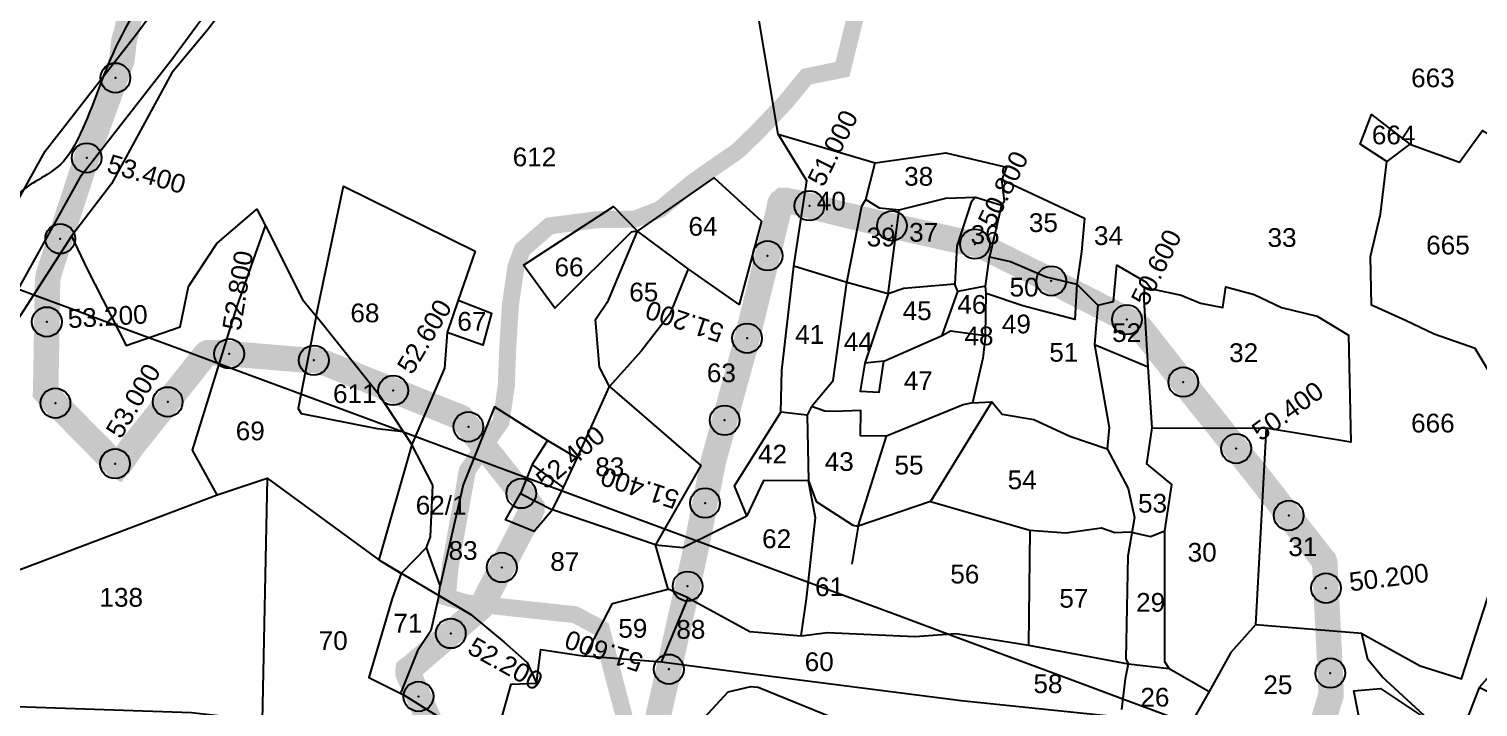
# Model space of a CAD drawing. Header units: millimetres. Extents: x 379815 to 388846, y 1837463 to 1848297.
# Drawn here: x 383588 to 385293, y 1840644 to 1841441 of the extents above; entities that cross this region are included whole.
import ezdxf
from ezdxf.enums import TextEntityAlignment as Align

# ---------------------------------------------------------------- set-up
doc = ezdxf.new("R2010")
doc.units = ezdxf.units.MM
doc.header["$PDMODE"] = 32
doc.header["$PDSIZE"] = 35
for name, color, linetype in [('DIMENSION', 1, 'Continuous'), ('FRL', 3, 'Continuous'), ('Hills', 3, 'Continuous'), ('Plot', 2, 'Continuous'), ('points', 161, 'Continuous'), ('ROADS', 50, 'Continuous'), ('Stream', 4, 'Continuous')]:
    doc.layers.add(name, color=color, linetype=linetype)
doc.styles.get("Standard").update_dxf_attribs({"font": 'arial.ttf'})

# ---------------------------------------------------------------- blocks, each defined once
blk = doc.blocks.new('CHITT')
at = {"layer": 'Hills', "color": 0}
for points in [[(-1529.949295419676, -2088.004693015246), (-1434.559506131511, -1916.273370997747), (-1325.490967379825, -1776.659432311775), (-1143.757594589377, -1530.079365049023), (-1108.187187614618, -1454.985487951431), (-1074.164654804626, -1339.822754156543), (-1010.688554174325, -1159.91409433377), (-970.2978386873147, -1110.406447074376), (-953.4812924723956, -1076.48035666137), (-910.4976554083987, -989.2013779201079), (-845.1603348198696, -837.2591133532114), (-805.8514673631289, -747.9497984510381), (-770.1761276294128, -646.6683249343187), (-659.4443315297249, -471.5032543824054), (-596.1005713547929, -395.6742345171515), (-555.6388690670137, -329.4924096404575), (-532.3919851784012, -285.3304887355771), (-473.5645278763841, -194.2931847048458), (-396.1482072490035, -109.8013737997971), (-334.2474301453913, -50.2790077009704), (-290.8984939526999, 12.86775426659733), (-256.302899449307, 57.76271865679882), (-247.7564673208981, 94.16133643640205), (-242.817585266137, 119.8347712324467)], [(-1486.57218911685, -2115.027122604428), (-1391.878490044968, -1944.548979716143), (-1284.827754184371, -1807.517943600891), (-1099.741936073522, -1556.389200550504), (-1060.360990493151, -1473.250767821912), (-1025.590217278921, -1355.555318106664), (-965.5153116962174, -1185.286576879211), (-927.1173970701639, -1138.221542504849), (-907.7205713111907, -1099.08993628691), (-864.1270657191635, -1010.572609515395), (-798.3562057227246, -857.6221468953881), (-758.3535988815711, -766.7366637352388), (-723.9502555138897, -669.0663588077296), (-618.1059764772654, -501.6327827435452), (-554.5157582214451, -425.5087271139491), (-511.2363108004793, -354.7180127340835), (-488.2865064046346, -311.1204513851553), (-433.0275813344051, -225.6055610133335), (-359.6061022120412, -145.4737014763523), (-295.1149256671197, -83.46046674717218), (-249.6120824731188, -17.17609023442492), (-209.1357459419523, 35.35035751969554), (-197.8296453660587, 83.50219763955101), (-192.6951350643649, 110.1925526587293)]]:
    blk.add_lwpolyline(points, dxfattribs=at)
at = {"layer": 'Plot', "color": 0}
for points in [[(-1471.735495940316, -2410.877388647059), (-1232.471600940451, -2320.309853550047), (-1261.470233173924, -2268.058517656289), (-1208.778320825775, -2098.454737184802), (-1175.289066338213, -2004.088557780487), (-1131.817226675164, -2090.877691667294), (-1115.708253569726, -2110.404044859577), (-1083.504520841409, -1957.487040723907), (-928.5302386471885, -2034.004995759344), (-948.703722676204, -2091.427695915336), (-961.4933495144942, -2129.658660394838), (-964.8430500656832, -2171.495946831768), (-1003.099392516539, -2261.386649254244), (-1042.081631995912, -2396.850545676891), (-933.8654510459746, -2461.244138624053), (-894.4381206670078, -2493.51641217107), (-867.3860556121799, -2517.372085076757), (-856.4651593153249, -2541.94434260251), (-851.3518831368419, -2502.054952021921), (-799.3795458754757, -2510.030052719638), (-767.0527050131932, -2448.104711879743), (-701.652067459072, -2431.442556890892), (-716.497237630887, -2379.137381635839), (-684.4694228665903, -2382.218400241109), (-609.0360027586576, -2345.268068483798), (-623.4943044827669, -2309.871915740892), (-569.0650802871678, -2223.161460736068), (-567.7771353862481, -2174.402770304121), (-553.5180509316269, -2051.645801898791), (-538.4062236676691, -1951.1245388682), (-571.899472710269, -1896.235225662589), (-618.613391620398, -1617.297971914755)], [(-406.6154366856208, -246.5290215227287), (-536.9716748885112, -432.5929875117727), (-632.4577244799002, -595.4329258543439), (-714.5902338661836, -725.836651841877), (-791.586349500576, -885.5587678228039), (-800.4436038518324, -927.8434745846316), (-812.3611583402962, -1126.612090907525), (-956.6967893703259, -1219.393487555673), (-979.95335380896, -1253.140945244115), (-1051.074905993708, -1476.601334469393), (-1086.492797921295, -1586.332021697657), (-1115.362534697866, -1603.546332367929), (-1243.040229658945, -1773.089273035293), (-1285.573498768616, -1824.174202367198), (-1356.577201756591, -1954.885333732469), (-1403.725239191263, -2016.215987781994), (-1587.511929625063, -2300.568502491107)], [(171.4658670168137, -1908.268203276442), (229.5960978154908, -1929.371040020604), (256.8619804100017, -1892.05363387987), (277.0893978996901, -1903.693739364389), (306.4576679723687, -1913.110990745248), (337.8676622639759, -1933.582246312406), (384.0831954641035, -1945.395727617433), (428.2579869406763, -1966.319380599773), (395.9737654327182, -2016.098351369146), (390.7614307826734, -2050.108497814042), (432.8205752869835, -2060.746588659938), (473.4972360269167, -2081.721504353452), (517.3402450228459, -2126.267235567328), (560.9334235954448, -2086.653971375665), (589.8863584545325, -2068.111831427319), (595.728816919669, -2067.89831221546), (602.8042409858317, -2018.556604674552), (620.8271784735844, -1933.630357942078), (585.2249866938218, -1915.844070403604), (600.7771189872874, -1871.811398889869), (614.2039021483506, -1865.769537036773), (649.3156315372908, -1774.497436619597), (676.9180048760609, -1697.401053486392)], [(114.9698599874973, -2483.478329730919), (183.6321548882406, -2521.320471840445), (232.1569867574726, -2536.921383136651), (284.4781075948267, -2375.556562686805), (297.7691146383295, -2335.517535035498), (306.4106195734348, -2237.562010285212), (281.1938173314556, -2203.118321313523), (248.1568260852364, -2148.399277683115), (200.1305155924056, -2131.434899392305), (166.2705146845547, -2115.254949574592), (126.1198035216075, -2097.239106165012), (124.8320970159839, -2040.193867117865), (136.7620460800244, -1990.626976681175), (144.2879742477089, -1928.532180336304), (112.8779799561598, -1908.060924769146), (126.314237093844, -1873.29084909684), (171.4658670168137, -1908.268203276442), (144.2879742477089, -1928.532180336304)], [(-571.899472710269, -1896.235225662589), (-457.743137766025, -1930.083569978364), (-374.9295297937351, -1918.228906609584), (-303.4682234903448, -1935.013961686054), (-308.8482414108003, -1949.692661021138), (-211.3707538772724, -1995.078336687991), (-215.1319920968963, -2034.802004148019), (-220.4227074532537, -2072.614056079183), (-196.0260014081723, -2097.424981505144), (-177.4395919548115, -2093.266613131389), (-173.6422825942282, -2050.355608389946), (-139.1775514635374, -2070.188737414079), (-132.6939355492941, -2078.410560747376), (-97.68790187692503, -2085.74233589205), (-75.11846324708313, -2094.917073515709), (-48.91501002828591, -2099.988503582543), (-45.2144776051864, -2075.996818395099), (-11.70932867942611, -2084.785139198415), (20.4649253806565, -2100.17001756723), (62.43478659854736, -2110.236379240174), (99.12827191856923, -2132.720400645398), (101.8435070816777, -2258.497719035717), (2.40208793990314, -2242.009253835073), (-10.20982065517455, -2473.150396786863), (-39.42715828568907, -2505.774143266026), (-64.71815686515765, -2551.802960738074), (-89.11146018316504, -2594.158738914412)], [(-174.687730369682, -2581.486637465423), (-356.7378712849459, -2562.421238540206), (-608.1107397799497, -2530.277246606769), (-709.4478611584636, -2517.214170281775), (-799.3795458754757, -2510.030052719638)], [(-532.7001316210954, -2216.685111445608), (-507.529931202298, -2186.022898646304), (-491.3222684737993, -2070.713231825503), (-473.5941647864529, -1981.035790973576), (-468.7561471805675, -1973.317647715798), (-457.743137766025, -1930.083569978364)], [(-871.6691800655681, -2050.438120355131), (-765.9554088012665, -1981.530962896068), (-737.4871843612636, -2010.388423140859), (-647.4099810670596, -1947.675367365591), (-591.7414662269293, -1998.685488308547), (-618.1015709975618, -2096.829150243197), (-677.9600869251881, -2054.731366294902), (-737.4871843612636, -2010.388423140859)], [(-468.7561471805675, -1973.317647715798), (-453.3040802333853, -1982.987660886254), (-429.85773900192, -1985.243157057092), (-374.8324888589559, -1971.441567212809), (-339.6804970368976, -1970.276697080582), (-309.218997880118, -1980.026657068869), (-305.5427263709134, -1974.924623443279), (-308.8482414108003, -1949.692661021138)], [(-339.6804970368976, -1970.276697080582), (-344.9893827920314, -1976.232703248039), (-361.8023421190446, -2027.995485460851), (-363.9786433484987, -2072.54174220725)], [(-1403.725239191263, -2016.215987781994), (-1385.366564969532, -2054.948671268066), (-1339.227300369239, -2144.719843648607), (-1275.862997826305, -2122.989515040535), (-1266.126636628178, -2075.525132113136), (-1232.887057437969, -2024.797908075619), (-1185.562341595534, -1984.565446913242), (-1175.289066338213, -2004.088557780487)], [(-442.4360105999513, -2084.034263700945), (-429.85773900192, -1985.243157057092)], [(-309.218997880118, -1980.026657068869), (-323.2285547622014, -2040.510153736454), (-298.7328324923292, -2046.049093717011), (-256.7906476947246, -2064.177721011918), (-220.4227074532537, -2072.614056079183), (-222.9283458389109, -2114.263234967599), (-284.1980231216876, -2098.36711335578), (-327.3886806550436, -2083.755508133676), (-327.9179869465879, -2075.066410204163), (-323.2285547622014, -2040.510153736454)], [(-677.9600869251881, -2054.731366294902), (-699.4040088827023, -2108.026795471786), (-733.14226391376, -2151.309364440851), (-770.5127972257324, -2192.997762342449), (-782.2506543244817, -2170.132836169563), (-787.0787136180443, -2114.310089296428), (-771.6310269628302, -2091.5834285561), (-760.9576239866437, -2065.440484276274), (-737.4871843612636, -2010.388423140859), (-744.9028518483974, -2011.626653849147), (-834.7258779820404, -2100.796782816527), (-871.6691800655681, -2050.438120355131)], [(-327.9179869465879, -2075.066410204163), (-360.5477174905827, -2081.159775658278), (-363.9786433484987, -2072.54174220725), (-424.3608364374959, -2077.933066884056), (-442.4360105999513, -2084.034263700945), (-491.3222684737993, -2070.713231825503), (-553.5180509316269, -2051.645801898791)], [(-111.991170958092, -2524.492243470857), (-117.0139688304625, -2516.9395479511), (-116.9417170140659, -2362.5540971593), (-108.6416849365341, -2308.307192238746), (-138.3531745839282, -2284.01016182988), (-131.7811023441609, -2241.764707157388), (-136.5816387580708, -2169.818198300665), (-141.346640561067, -2090.749845033977), (-140.8979249321856, -2076.470869858284), (-132.6939355492941, -2078.410560747376)], [(-948.703722676204, -2091.427695915336), (-909.6459811517852, -2106.77350167511), (-919.5766780935228, -2144.617188279284), (-961.4933495144942, -2129.658660394838)], [(-196.0260014081723, -2097.424981505144), (-199.9394392726244, -2143.738247809932), (-182.4687934074318, -2241.215181988198), (-184.9029689028976, -2266.518931124127), (-160.3490289827459, -2312.787114716601), (-152.5522134252242, -2347.103908581892), (-160.6157757895999, -2392.462681265548), (-162.7903022949467, -2513.199819395086), (-160.3230759753496, -2519.247299028793), (-163.737519638089, -2536.661251602694), (-167.8807272328995, -2572.839989257278)], [(-663.9293584395782, -2587.610814795829), (-630.8335826116381, -2552.040371315787), (-604.2459702896886, -2545.841679484816), (-595.5618605957716, -2546.677075334825), (-485.6207642137888, -2591.372818275355)], [(-442.4360105999513, -2084.034263700945), (-470.1219457889674, -2165.80610985728), (-475.6322224885225, -2198.346622681944), (-453.1582459796919, -2199.520283369115), (-447.5335528622381, -2163.330035938649), (-470.1219457889674, -2165.80610985728)], [(-447.5335528622381, -2163.330035938649), (-379.1454846011475, -2133.01266626711), (-360.5477174905827, -2081.159775658278)], [(-379.1454846011475, -2133.01266626711), (-369.1569371479563, -2127.498244409915), (-328.1201893588295, -2132.899042368634), (-327.3886806550436, -2083.755508133676)], [(-985.9272860949859, -2382.405992663698), (-981.1999349077232, -2369.593077152967), (-978.515309905808, -2308.938774023671), (-1003.099392516539, -2261.386649254244), (-1040.77503766265, -2204.140224631643), (-1115.708253569726, -2110.404044859577), (-1137.000099558616, -2218.758899147855), (-1133.377336672274, -2224.693798650056), (-1043.866222921817, -2242.382489121752), (-1013.349334025872, -2245.865917305229)], [(-328.1201893588295, -2132.899042368634), (-331.10419187753, -2159.675284009892), (-343.2346620212193, -2212.329253839329), (-354.4627349125221, -2214.57055096305), (-444.4417273440631, -2251.612012809841)], [(-199.9394392726244, -2143.738247809932), (-136.5816387580708, -2169.818198300665)], [(-770.5127972257324, -2192.997762342449), (-663.2088496013894, -2285.783845751081), (-716.497237630887, -2379.137381635839), (-837.8008810715401, -2338.168826566543), (-859.3225984862074, -2363.580365115311), (-892.8388373692869, -2349.725122405915), (-875.225744790805, -2318.729002353502), (-837.8008810715401, -2338.168826566543), (-824.5319775582175, -2311.645725523122), (-808.7294581431779, -2277.460342722712), (-770.5127972257324, -2192.997762342449)], [(-843.4180338573642, -2256.486748743104), (-906.1219258164056, -2216.790199042996), (-942.954577954195, -2308.690827735001), (-969.9370014030137, -2426.889618459856)], [(-536.3354539729771, -2304.121473555686), (-527.4341262662783, -2328.345223417506), (-484.27182829089, -2356.05690652784), (-477.8222226710059, -2357.232986251358), (-444.4417273440631, -2251.612012809841), (-475.1058356389403, -2250.936281783972), (-474.7981245222036, -2221.118105096277), (-505.9338644487434, -2222.386874396354), (-517.0100407852442, -2222.174160385272), (-532.7001316210954, -2216.685111445608), (-537.9314603139646, -2226.699655866483), (-569.0650802871678, -2223.161460736068)], [(-320.6834778527846, -2211.177219806705), (-392.9200547817163, -2328.320238372777), (-477.8222226710059, -2357.232986251358)], [(-343.2346620212193, -2212.329253839329), (-320.6834778527846, -2211.177219806705), (-308.5480834552436, -2225.42269574292), (-271.3556446859147, -2231.906763432082), (-229.0047816007282, -2251.458354353439), (-184.9029689028976, -2266.518931124127)], [(-537.9314603139646, -2226.699655866483), (-536.3354539729771, -2304.121473555686)], [(-131.7811023441609, -2241.764707157388), (2.40208793990314, -2242.009253835073)], [(-808.7294581431779, -2277.460342722712), (-843.4180338573642, -2256.486748743104), (-861.5683184487862, -2284.596661698772), (-875.225744790805, -2318.729002353502)], [(-824.5319775582175, -2311.645725523122), (-861.5683184487862, -2284.596661698772)], [(-1173.515390684363, -2300.662729169242), (-1179.530486117932, -2586.003651430132), (-1262.452810405346, -2576.770465094829), (-1456.694514041592, -2570.018610228784), (-1546.873446737416, -2566.368334281491), (-1617.405614286661, -2587.219535839278), (-1776.530546820431, -2647.365095089888)], [(-1232.471600940451, -2320.309853550047), (-1173.515390684363, -2300.662729169242), (-1042.081631995912, -2396.850545676891)], [(-678.1929878807277, -2441.689702308038), (-605.426780003414, -2480.971745043993), (-545.1955188190914, -2486.255961855641), (-538.7152694310062, -2442.769313633209), (-529.8215657644323, -2361.096742561087), (-528.2563641882152, -2347.47885921644), (-536.3354539729771, -2304.121473555686), (-589.3695346415043, -2303.609173984034), (-609.0360027586576, -2345.268068483798)], [(-392.9200547817163, -2328.320238372777), (-275.9426391688758, -2361.889369407902), (-233.6364703458385, -2365.263926802902), (-191.6464020864223, -2359.239831103478), (-175.7726860139519, -2364.866790193832), (-158.1775169121101, -2363.952096348163), (-133.8883568589808, -2369.410523044644), (-116.9417170140659, -2362.5540971593)], [(-477.8222226710059, -2357.232986251358), (-485.5114609337761, -2401.840456472244)], [(-275.9426391688758, -2361.889369407902), (-277.5866776982439, -2497.205276476918)], [(-971.600669405947, -2438.789952295134), (-969.9370014030137, -2426.889618459856), (-985.9272860949859, -2382.405992663698), (-1015.588006048871, -2412.852389058098)], [(-1042.081631995912, -2396.850545676891), (-1042.081631995912, -2396.850545676891), (-1015.588006048871, -2412.852389058098), (-1026.180148459738, -2442.130299706245), (-1053.730635488173, -2535.31763870595), (-1012.140344206418, -2555.777289413847), (-970.0732655421598, -2582.098898350727), (-933.9926776140928, -2591.285120567074), (-900.1889127522591, -2592.118966196664), (-886.452455446939, -2543.101344611496), (-856.4651593153249, -2541.94434260251)], [(-933.8654510459746, -2461.244138624053), (-933.8654510459746, -2461.244138624053), (-971.5587085968, -2438.601220539305), (-980.8455756554613, -2480.371786028612), (-996.4201683693682, -2503.878948159283), (-1016.089221670001, -2552.68490390759)], [(-709.4478611584636, -2517.214170281775), (-678.1929878807277, -2441.689702308038), (-701.652067459072, -2431.442556890892)], [(-545.1955188190914, -2486.255961855641), (-514.0024777797516, -2482.085190926213), (-411.2521471614018, -2487.037258944707), (-362.9002842547488, -2483.617510453798), (-277.5866776982439, -2497.205276476918), (-160.3230759753496, -2519.247299028793), (-111.991170958092, -2524.492243470857), (-64.71815686515765, -2551.802960738074)], [(-154.1428581939545, -2738.354343531886), (-136.8649641727679, -2736.812790658325), (-90.68600131437415, -2681.950816990342), (-98.07647593203001, -2612.518582451623), (-89.11146018316504, -2594.158738914412), (36.45935498952167, -2607.49944883585), (115.8696140442626, -2604.445320090977), (105.4042785745114, -2550.726240904303), (136.9046665302012, -2548.290042102803), (197.8743760067737, -2588.906336870277), (138.6317259653006, -2534.399570248323), (121.8223961887998, -2513.812631997513), (114.9698599874973, -2483.478329730919), (-10.20982065517455, -2473.150396786863)], [(375.5254996858421, -2653.922939784126), (375.5254996858421, -2653.922939784126), (360.1647936191293, -2551.599442944629), (306.584350162826, -2533.859768684953), (267.752950252092, -2530.124257334042), (252.8452811959432, -2546.868963909335), (238.8452868392924, -2583.278132508975), (268.9161360799335, -2598.057026625611), (286.2499439572566, -2563.366937889718), (252.8452811959432, -2546.868963909335)]]:
    blk.add_lwpolyline(points, dxfattribs=at)
at = {"layer": 'Stream'}
blk.add_spline([(-2183.817751478869, -1509.350131531712), (-2236.236147984804, -1530.764534066431), (-2278.496274746605, -1581.553022507811), (-2313.474648615404, -1665.366037506843), (-2323.368022048788, -1718.471621592529), (-2301.692424117529, -1786.482329035643), (-2250.084037056949, -1778.001617436064), (-2182.389164202905, -1715.118437548168), (-2118.491301955306, -1612.090706081595), (-2080.682058536215, -1571.054652692517), (-2026.138491188933, -1532.062145299045), (-2002.613493014651, -1522.181015918031), (-1959.879609195341, -1542.773327658651), (-1981.392641772516, -1594.918907643761), (-2036.245370983903, -1718.270947364159), (-2041.619647561572, -1774.137644963339), (-2035.023706839478, -1845.468646404799), (-2046.895314947935, -1923.987373278709), (-2076.202775115671, -2048.958216080908), (-2110.094030764012, -2134.558380280621), (-2127.977755519503, -2188.888449158985), (-2116.914862217673, -2219.68676554109), (-2081.038699515979, -2209.467130891979), (-2026.53572412295, -2144.305400372716), (-1966.19215204299, -2065.532446657075), (-1928.577801589272, -2005.239710119786), (-1906.065068423923, -1973.91184529243), (-1886.51677760086, -1973.399961275747), (-1876.444348655466, -2010.938389763236), (-1880.236377922585, -2046.80133866542), (-1902.116543024487, -2121.140356752323), (-1939.222058926709, -2190.368110327516), (-1976.244610419672, -2219.616621996043), (-1999.214205594675, -2237.913238408975), (-2113.310473760532, -2322.949027456576), (-2167.331263826229, -2366.947640998522), (-2202.013627602253, -2408.980245345039), (-2196.257557285891, -2440.144381160615), (-2157.727106081729, -2426.359277710784), (-2084.628399647831, -2383.102708568098), (-1979.307302305242, -2306.322722116718), (-1861.324660926941, -2168.033243386308), (-1785.957133628603, -2038.629851309583), (-1765.955522759818, -1933.121458416805), (-1778.386867811845, -1829.162082602503), (-1770.513980837015, -1765.556486047339), (-1702.471651099913, -1717.987195023801), (-1609.106607664376, -1674.493753312854), (-1525.167039117776, -1603.856101634912), (-1477.912003113481, -1561.939725001343), (-1365.059221590462, -1540.225126028759), (-1293.58812175761, -1468.388029918773), (-1237.253811962786, -1406.027091674274), (-1149.695630391769, -1360.335190758109), (-1133.890179982234, -1383.720226962585), (-1172.760455820942, -1492.036942827515), (-1248.048983682937, -1614.557437720243), (-1290.840571249137, -1689.700060261413), (-1355.266156037454, -1801.810298814205), (-1396.07226440357, -1901.488409264479), (-1416.493650500663, -1931.77414615103), (-1467.623804821458, -1967.944076920161), (-1492.163064141234, -2051.006234493339), (-1506.843144244049, -2138.731760567054)], degree=3, dxfattribs=at)
at = {"layer": 'DIMENSION', "color": 0}
for s, p in [('663', (198.4732669951627, -1830.237732527079)), ('664', (152.2624387578107, -1897.294727716362)), ('612', (-858.8501211317489, -1923.131231797626)), ('38', (-406.7419695405988, -1945.988377988804)), ('40', (-509.5596997023094, -1975.093065094901)), ('64', (-660.5830144689535, -2004.752188316081)), ('35', (-259.908923291252, -2000.40767782554)), ('39', (-450.8041664556949, -2017.303576723905)), ('37', (-400.8707026601187, -2011.74888575566)), ('36', (-328.5556238743593, -2014.44032983575)), ('34', (-183.316920905374, -2015.696657789405)), ('33', (20.93179929628968, -2017.918651819229)), ('665', (216.1735261420254, -2026.781957390951)), ('66', (-818.1887777099619, -2052.536648830399)), ('65', (-730.2655410586158, -2081.976650496013)), ('50', (-282.6780540135223, -2076.256253487198)), ('68', (-1058.398233488435, -2106.530904745916)), ('45', (-408.533511090558, -2104.015484690666)), ('46', (-344.1259810916381, -2096.527776571922)), ('67', (-932.5887972349301, -2116.385485125007)), ('49', (-291.7839929464972, -2119.541934218956)), ('41', (-535.0376437946106, -2131.90232208767)), ('44', (-477.7808152506477, -2140.457390338881)), ('48', (-335.7412296790862, -2133.557535825297)), ('52', (-161.9710062567028, -2129.682252641302)), ('51', (-235.9263054938638, -2152.846936110174)), ('32', (-24.27617030835245, -2153.314199627377)), ('63', (-638.8951268278761, -2176.942204687279)), ('47', (-407.1760339830071, -2186.099536447786)), ('611', (-1070.328598190448, -2201.489186866442)), ('69', (-1193.358008882613, -2245.259153746534)), ('666', (198.4430788299651, -2236.048859920586)), ('42', (-578.738111998362, -2272.511527702678)), ('43', (-500.2313120241161, -2281.291360598756)), ('55', (-418.1130578601733, -2285.478936318308)), ('54', (-284.8800807624939, -2302.774429006735)), ('53', (-131.4724598742323, -2330.31175902253)), ('62', (-573.8902856800123, -2372.031424379442)), ('31', (45.38243123976281, -2381.38035998214)), ('30', (-73.10387487651315, -2387.927018415416)), ('56', (-352.4109933883883, -2413.587142866803)), ('61', (-511.5843157059862, -2428.514593771892)), ('57', (-224.0827304034028, -2442.048495928524)), ('29', (-133.7458321093582, -2446.826929686358)), ('59', (-743.1456988970749, -2477.384283981984)), ('70', (-1095.805618646613, -2491.793284309329)), ('60', (-523.771401149861, -2516.618653461803)), ('58', (-254.5848520084983, -2542.527897303691)), ('25', (15.97443066065898, -2543.710320062237)), ('26', (-128.7251561087323, -2558.332617234206))]:
    blk.add_text(s, height=22, dxfattribs=at).set_placement(p, align=Align.MIDDLE_CENTER)
for s, p in [('83', (-787.3111738778534, -2298.437813162571)), ('62/1', (-998.6086180285201, -2343.633819740731)), ('83', (-960.006450855115, -2396.853120752145)), ('87', (-840.2908388974611, -2409.825607972918)), ('71', (-1024.990706145065, -2482.295704593882)), ('88', (-691.9487242726609, -2489.580839900766))]:
    blk.add_text(s, height=22, dxfattribs=at).set_placement(p)
blk.add_text('138', height=22, dxfattribs=at).set_placement((-1345.1931219619, -2451.942992646247), align=Align.CENTER)

msp = doc.modelspace()

# ---------------------------------------------------------------- hatches: boundary and pattern name
h = msp.add_hatch()
h.set_pattern_fill('DASH,_O', color=4, scale=20, angle=45)
h.set_pattern_definition([(45, (0, 0), (7.105427357601002e-15, 89.80256121069152), [63.5, -63.5])])
edge = h.paths.add_edge_path()
edge.add_spline(control_points=[(388718.2333884376, 1839990.723029841), (388580.1506939515, 1839963.252520128), (388267.2546068426, 1839901.004205582), (387855.8790843019, 1839801.696022026), (387475.1959195106, 1839575.1641765), (387094.4238812574, 1839473.476723069), (386684.0145401419, 1839375.188232109), (386279.4062262577, 1839179.062363875), (385787.9842394472, 1839251.194024913), (385390.9213847797, 1839342.872332321), (385017.0482883734, 1839397.470470031), (384652.1528568218, 1839331.585602842), (384230.4537290215, 1839388.496649065), (383818.2234540087, 1839598.270529774), (383335.5996920352, 1839935.940863547), (382997.9775282488, 1840537.788014882), (382397.9983016489, 1840890.996925824), (382107.7010576307, 1841490.865158386), (381881.2088250741, 1842059.916784019), (381643.3062178223, 1842667.958413272), (381608.5888205189, 1843256.136819098), (381578.4786551771, 1843897.501771534), (381439.380788847, 1844549.855858162), (381141.9006981387, 1844872.646747958), (380984.5201291526, 1845004.791997367)], knot_values=[681.5502871544159, 681.5502871544159, 681.5502871544159, 681.5502871544159, 1104.733733460142, 1640.486126081722, 1936.192249808119, 2424.815522097726, 2811.604508419012, 3206.373082838641, 3741.717330782934, 4239.921726283063, 4445.074723393111, 4866.973380656322, 5341.050654959132, 5688.570557921955, 6248.458721058767, 7081.488613295368, 7695.659292222807, 8262.875185959849, 9023.485751872919, 9553.884751457223, 10205.22149501852, 10769.52232979162, 11500.58335460533, 12112.55930866206, 12112.55930866206, 12112.55930866206, 12112.55930866206], degree=3, periodic=0)
edge.add_line((380984.5201291526, 1845004.791997367), (380984.5201291527, 1842124.67386936))
edge.add_spline(control_points=[(380984.5201291527, 1842124.67386936), (381142.4157055245, 1841791.726828998), (381458.808507839, 1841292.882217492), (381860.7766885145, 1840714.919035636), (382152.8065867521, 1840264.916580327), (382705.8310930085, 1839874.191970781), (383315.3409517646, 1839408.176964454), (383832.939633826, 1839015.864197262), (384264.0393279023, 1838836.96180934), (384786.185388239, 1838854.6934383), (385466.3025537941, 1838780.90486436), (386121.2500658041, 1838714.685097293), (386738.2017251546, 1838841.74436553), (387360.1279870748, 1838940.867092611), (388053.5821912267, 1839115.154537823), (388507.9720837023, 1839191.73121933), (388718.2333884376, 1839227.165794862)], knot_values=[593.4748398138275, 593.4748398138275, 593.4748398138275, 593.4748398138275, 1699.853063533674, 2353.104728562715, 2713.645950165751, 3295.736963363339, 4352.373700379427, 5035.35701886822, 5228.200673500428, 5739.632747161271, 6566.226217756621, 7299.515557221588, 7688.053722179457, 8448.093621646934, 9190.633385351994, 9830.162663669911, 9830.162663669911, 9830.162663669911, 9830.162663669911], degree=3, periodic=0)
edge.add_line((388718.2333884376, 1839227.165794862), (388718.2333884376, 1839990.723029841))
h.paths.add_polyline_path([(385414.9108615966, 1838929.882863559), (386323.9799672818, 1838985.64347209), (386316.3826261313, 1839109.503456891), (385407.3135204461, 1839053.74284836)], flags=24)
h.paths.add_polyline_path([(381236.6590529555, 1842193.446603225), (381742.9126632903, 1841436.331574714), (381846.0690188826, 1841505.308249963), (381339.8154085478, 1842262.423278474)], flags=24)

# ---------------------------------------------------------------- linework, layer by layer
at = {"color": 4}
for points, knots in [([(380984.5201291526, 1845004.791997367), (381141.9006981387, 1844872.646747958), (381439.380788847, 1844549.855858162), (381578.4786551771, 1843897.501771534), (381608.5888205189, 1843256.136819098), (381643.3062178223, 1842667.958413272), (381881.2088250741, 1842059.916784019), (382107.7010576307, 1841490.865158386), (382397.9983016489, 1840890.996925824), (382997.9775282488, 1840537.788014882), (383335.5996920352, 1839935.940863547), (383818.2234540087, 1839598.270529774), (384230.4537290215, 1839388.496649065), (384652.1528568218, 1839331.585602842), (385017.0482883734, 1839397.470470031), (385390.9213847797, 1839342.872332321), (385787.9842394472, 1839251.194024913), (386279.4062262577, 1839179.062363875), (386684.0145401419, 1839375.188232109), (387094.4238812574, 1839473.476723069), (387475.1959195106, 1839575.1641765), (387855.8790843019, 1839801.696022026), (388267.2546068426, 1839901.004205582), (388580.1506939515, 1839963.252520128), (388718.2333884376, 1839990.723029841)], [681.5502871544609, 681.5502871544609, 681.5502871544609, 681.5502871544609, 1293.526241211142, 2024.587266024851, 2588.88810079795, 3240.224844359248, 3770.623843943553, 4531.234409856623, 5098.450303593664, 5712.620982521104, 6545.650874757705, 7105.539037894517, 7453.05894085734, 7927.13621516015, 8349.03487242336, 8554.187869533409, 9052.392265033537, 9587.73651297783, 9982.50508739746, 10369.29407371875, 10857.91734600835, 11153.62346973475, 11689.37586235633, 12112.55930866206, 12112.55930866206, 12112.55930866206, 12112.55930866206]), ([(380984.5201291526, 1842124.67386936), (381142.4157055244, 1841791.726828998), (381458.808507839, 1841292.882217492), (381860.7766885145, 1840714.919035636), (382152.8065867521, 1840264.916580327), (382705.8310930085, 1839874.191970781), (383315.3409517646, 1839408.176964454), (383832.939633826, 1839015.864197262), (384264.0393279023, 1838836.96180934), (384786.185388239, 1838854.6934383), (385466.3025537941, 1838780.90486436), (386121.2500658041, 1838714.685097293), (386738.2017251546, 1838841.74436553), (387360.1279870748, 1838940.867092611), (388053.5821912267, 1839115.154537823), (388507.9720837023, 1839191.73121933), (388718.2333884376, 1839227.165794862)], [593.4748398137415, 593.4748398137415, 593.4748398137415, 593.4748398138724, 1699.853063533674, 2353.104728562715, 2713.645950165751, 3295.736963363339, 4352.373700379427, 5035.35701886822, 5228.200673500428, 5739.632747161271, 6566.226217756621, 7299.515557221588, 7688.053722179457, 8448.093621646934, 9190.633385351994, 9830.162663669911, 9830.162663669911, 9830.162663669911, 9830.162663669911])]:
    msp.add_open_spline(points, degree=3, knots=knots, dxfattribs=at)
at = {"layer": 'FRL', "color": 84, "const_width": 30}
for points in [[(383705.7083910464, 1841466.894663141), (383705.7083910464, 1841454.183380738), (383704.0117232267, 1841442.319602969), (383699.7700536774, 1841427.066040684), (383697.2250519479, 1841404.185872771), (383658.1944367842, 1841296.483748215), (383610.9266256519, 1841152.171833867), (383610.0968330914, 1841147.19866778), (383609.6822055263, 1841140.982151666), (383607.8412376402, 1841031.361996465), (383607.4196234798, 1841013.679069107), (383617.5351387482, 1841002.311414444), (383684.6438059361, 1840934.346761425), (383688.1680058815, 1840930.591905189), (383690.7522400314, 1840928.010543911), (383692.8664912834, 1840926.837165964), (383695.920708331, 1840930.357299806), (383709.3115932628, 1840949.835280125), (383793.4812576855, 1841055.398575851), (383795.7701738224, 1841058.412523714), (383796.9146318908, 1841059.451808011), (383798.5793226009, 1841060.179260214), (383801.8044425204, 1841060.179260214), (383807.7347184331, 1841060.179260214), (383914.7768838817, 1841051.359150891), (383921.0785242111, 1841051.359150891), (383926.3297567947, 1841050.834594315), (383938.1526884911, 1841047.268943519), (384087.6064438433, 1840987.328028632), (384090.6560927324, 1840986.467184839), (384093.3744157707, 1840985.407540773), (384096.4240646598, 1840983.818191685), (384173.7543896231, 1840886.480242606), (384176.5420411849, 1840882.969118547), (384178.3601682784, 1840880.668698678), (384179.8147236962, 1840878.731595376), (384179.8147236962, 1840877.157574619), (384179.8147236962, 1840876.189081473), (384176.8610061361, 1840869.416182018), (384127.4144521021, 1840775.450348922), (384123.3794245473, 1840766.299334848), (384121.1982632087, 1840762.268568641), (384119.3441282774, 1840760.089722334), (384117.2720653129, 1840758.346621888), (384037.4351648948, 1840689.853433948), (384035.3010287174, 1840688.409294476), (384034.130773989, 1840687.446534828), (384033.9241319945, 1840686.002395356), (384033.9241319945, 1840684.833346784), (384033.9241319945, 1840683.801785158), (384034.4749981698, 1840682.082554786), (384099.7566706623, 1840537.717868852)], [(384324.6530266456, 1840616.531587477), (384347.3871393396, 1840716.290476895), (384371.0278971435, 1840821.00100253), (384393.2737543057, 1840932.261874282), (384430.110578516, 1841065.668558145), (384469.0675657128, 1841222.058261856), (384471.7337580009, 1841235.170187068), (384472.964473651, 1841237.42380287), (384475.0153081141, 1841239.062764269), (384477.0664112924, 1841239.062764269), (384479.3225441739, 1841239.062764269), (384498.6017854461, 1841234.965302267), (384542.4115005739, 1841223.564182696), (384585.0947615522, 1841213.343110651), (384693.6524807707, 1841189.190808211), (384706.8195259346, 1841186.894249677), (384715.8067060471, 1841182.092503484), (384776.7771117517, 1841151.743342638), (384892.2072224002, 1841092.775952335), (384895.9942258184, 1841089.465851741), (384900.2547054322, 1841084.027804263), (384934.9778158208, 1841039.84558455), (384965.0545715579, 1841002.088276057), (384986.3886780212, 1840975.478526104), (385042.3994071423, 1840904.671228106), (385110.3013216226, 1840817.644799931), (385111.9670871934, 1840815.897838148), (385112.8831373355, 1840813.568399758), (385112.9664390498, 1840810.157553411), (385116.2866841528, 1840744.67527107), (385120.2816731416, 1840664.515701513), (385120.2816731416, 1840662.195155895), (385120.2816731416, 1840659.724954275), (385120.1319987711, 1840657.254752655), (385099.3396221659, 1840588.397312068)]]:
    msp.add_lwpolyline(points, dxfattribs=at)
at = {"layer": 'points'}
for p in [(383689.6167103245, 1841383.191211177), (383655.7744862145, 1841289.095470845), (384506.3475537374, 1841232.949529505), (384603.4898323544, 1841209.250510728), (383624.6477062248, 1841194.063247007), (384701.1717898853, 1841187.879311721), (384457.1254131045, 1841174.117447063), (384790.9999612206, 1841144.477610056), (383608.9325153733, 1841096.341964542), (384880.0528761524, 1841098.98499151), (384432.9538711816, 1841077.082728735), (383823.442579145, 1841058.884956721), (383923.1228718833, 1841051.154936738), (384946.3297649415, 1841025.594744177), (383619.0150076717, 1841000.812669466), (383751.1280466373, 1841002.280334576), (384016.5134912977, 1841015.841039948), (384105.0561673791, 1840972.952710706), (384406.6250710389, 1840980.614438022), (385008.6243708482, 1840947.368745123), (383689.1892172355, 1840929.571829108), (384167.2604335487, 1840894.654375665), (384383.5023900295, 1840883.391178959), (385070.4250582089, 1840868.752177395), (384144.3607831914, 1840807.654334616), (384363.0170651471, 1840785.519126861), (385114.3259937648, 1840783.344248085), (384084.2899984863, 1840730.050847753), (384340.9371003588, 1840687.987251073), (385119.337035228, 1840683.469888559), (384046.3035834963, 1840655.924677077)]:
    msp.add_point(p, dxfattribs=at)
at = {"layer": 'ROADS', "color": 40, "const_width": 20}
msp.add_lwpolyline([(384292.3348891974, 1840617.264441391), (384271.732507045, 1840695.167780431), (384261.5208673822, 1840735.571361806), (384230.643361949, 1840752.131666011), (384135.521659146, 1840762.322041378), (384103.3854299609, 1840765.764791335), (384080.1169603961, 1840772.424204427), (384083.6648455216, 1840809.615016857), (384103.7869514137, 1840921.568409938), (384132.1793756325, 1840962.897264571), (384143.4297922871, 1840978.651222355), (384149.7340709927, 1841021.841066875), (384151.2231316487, 1841063.41910121), (384154.5210757115, 1841117.232858865), (384161.0899558853, 1841161.666347518), (384168.5356306938, 1841181.41831326), (384200.4909518729, 1841209.218328439), (384256.2305064144, 1841216.473895482), (384300.5167273647, 1841217.084128817), (384330.3193016395, 1841228.465839556), (384351.1561518338, 1841245.710526236), (384368.4423174111, 1841260.016647675), (384393.1737760466, 1841277.504539139), (384421.6971868273, 1841297.097610104), (384444.8886674004, 1841319.561409958), (384478.4888546415, 1841354.755483431), (384502.9009013063, 1841384.717802337), (384545.3612547214, 1841393.252007153), (384583.6050003578, 1841550.454630663)], dxfattribs=at)

# ---------------------------------------------------------------- block references
msp.add_blockref('CHITT', (385041.6723252779, 1843213.420990598))

# ---------------------------------------------------------------- texts
at = {"layer": 'points', "color": 1}
for s, rotation, p in [('51.000', 63.68541854458065, (384522.8278623992, 1841253.802349828)), ('53.400', 343.6943728336764, (383678.1314895081, 1841272.79894483)), ('50.800', 63.68541854458065, (384723.2800823125, 1841205.61170512)), ('50.600', 63.68541854458065, (384903.5556039223, 1841113.456606086)), ('52.800', 80.8571806755109, (383836.9206667391, 1841085.194050325)), ('52.600', 59.44127599862862, (384038.8227474277, 1841033.190302075)), ('51.200', 161.6641396242577, (384407.4867199265, 1841092.458536066)), ('53.200', 3.408479622097389, (383634.2998308162, 1841088.986442336)), ('53.000', 59.44127599862862, (383696.1153374803, 1840957.59939069)), ('50.400', 35.64045350141026, (385037.3266358036, 1840955.283832923)), ('52.400', 40.25257831321872, (384196.2569168381, 1840898.570524788)), ('51.400', 161.6641396242577, (384354.7482468108, 1840896.611025227)), ('50.200', 6.974445879261631, (385142.9719421072, 1840779.501597931)), ('51.600', 161.6641396242577, (384312.5143826222, 1840704.954132961)), ('52.200', 330.8712674295477, (384102.3727915339, 1840707.738988734))]:
    msp.add_text(s, height=22, rotation=rotation, dxfattribs=at).set_placement(p)

doc.saveas('drawing.dxf')
